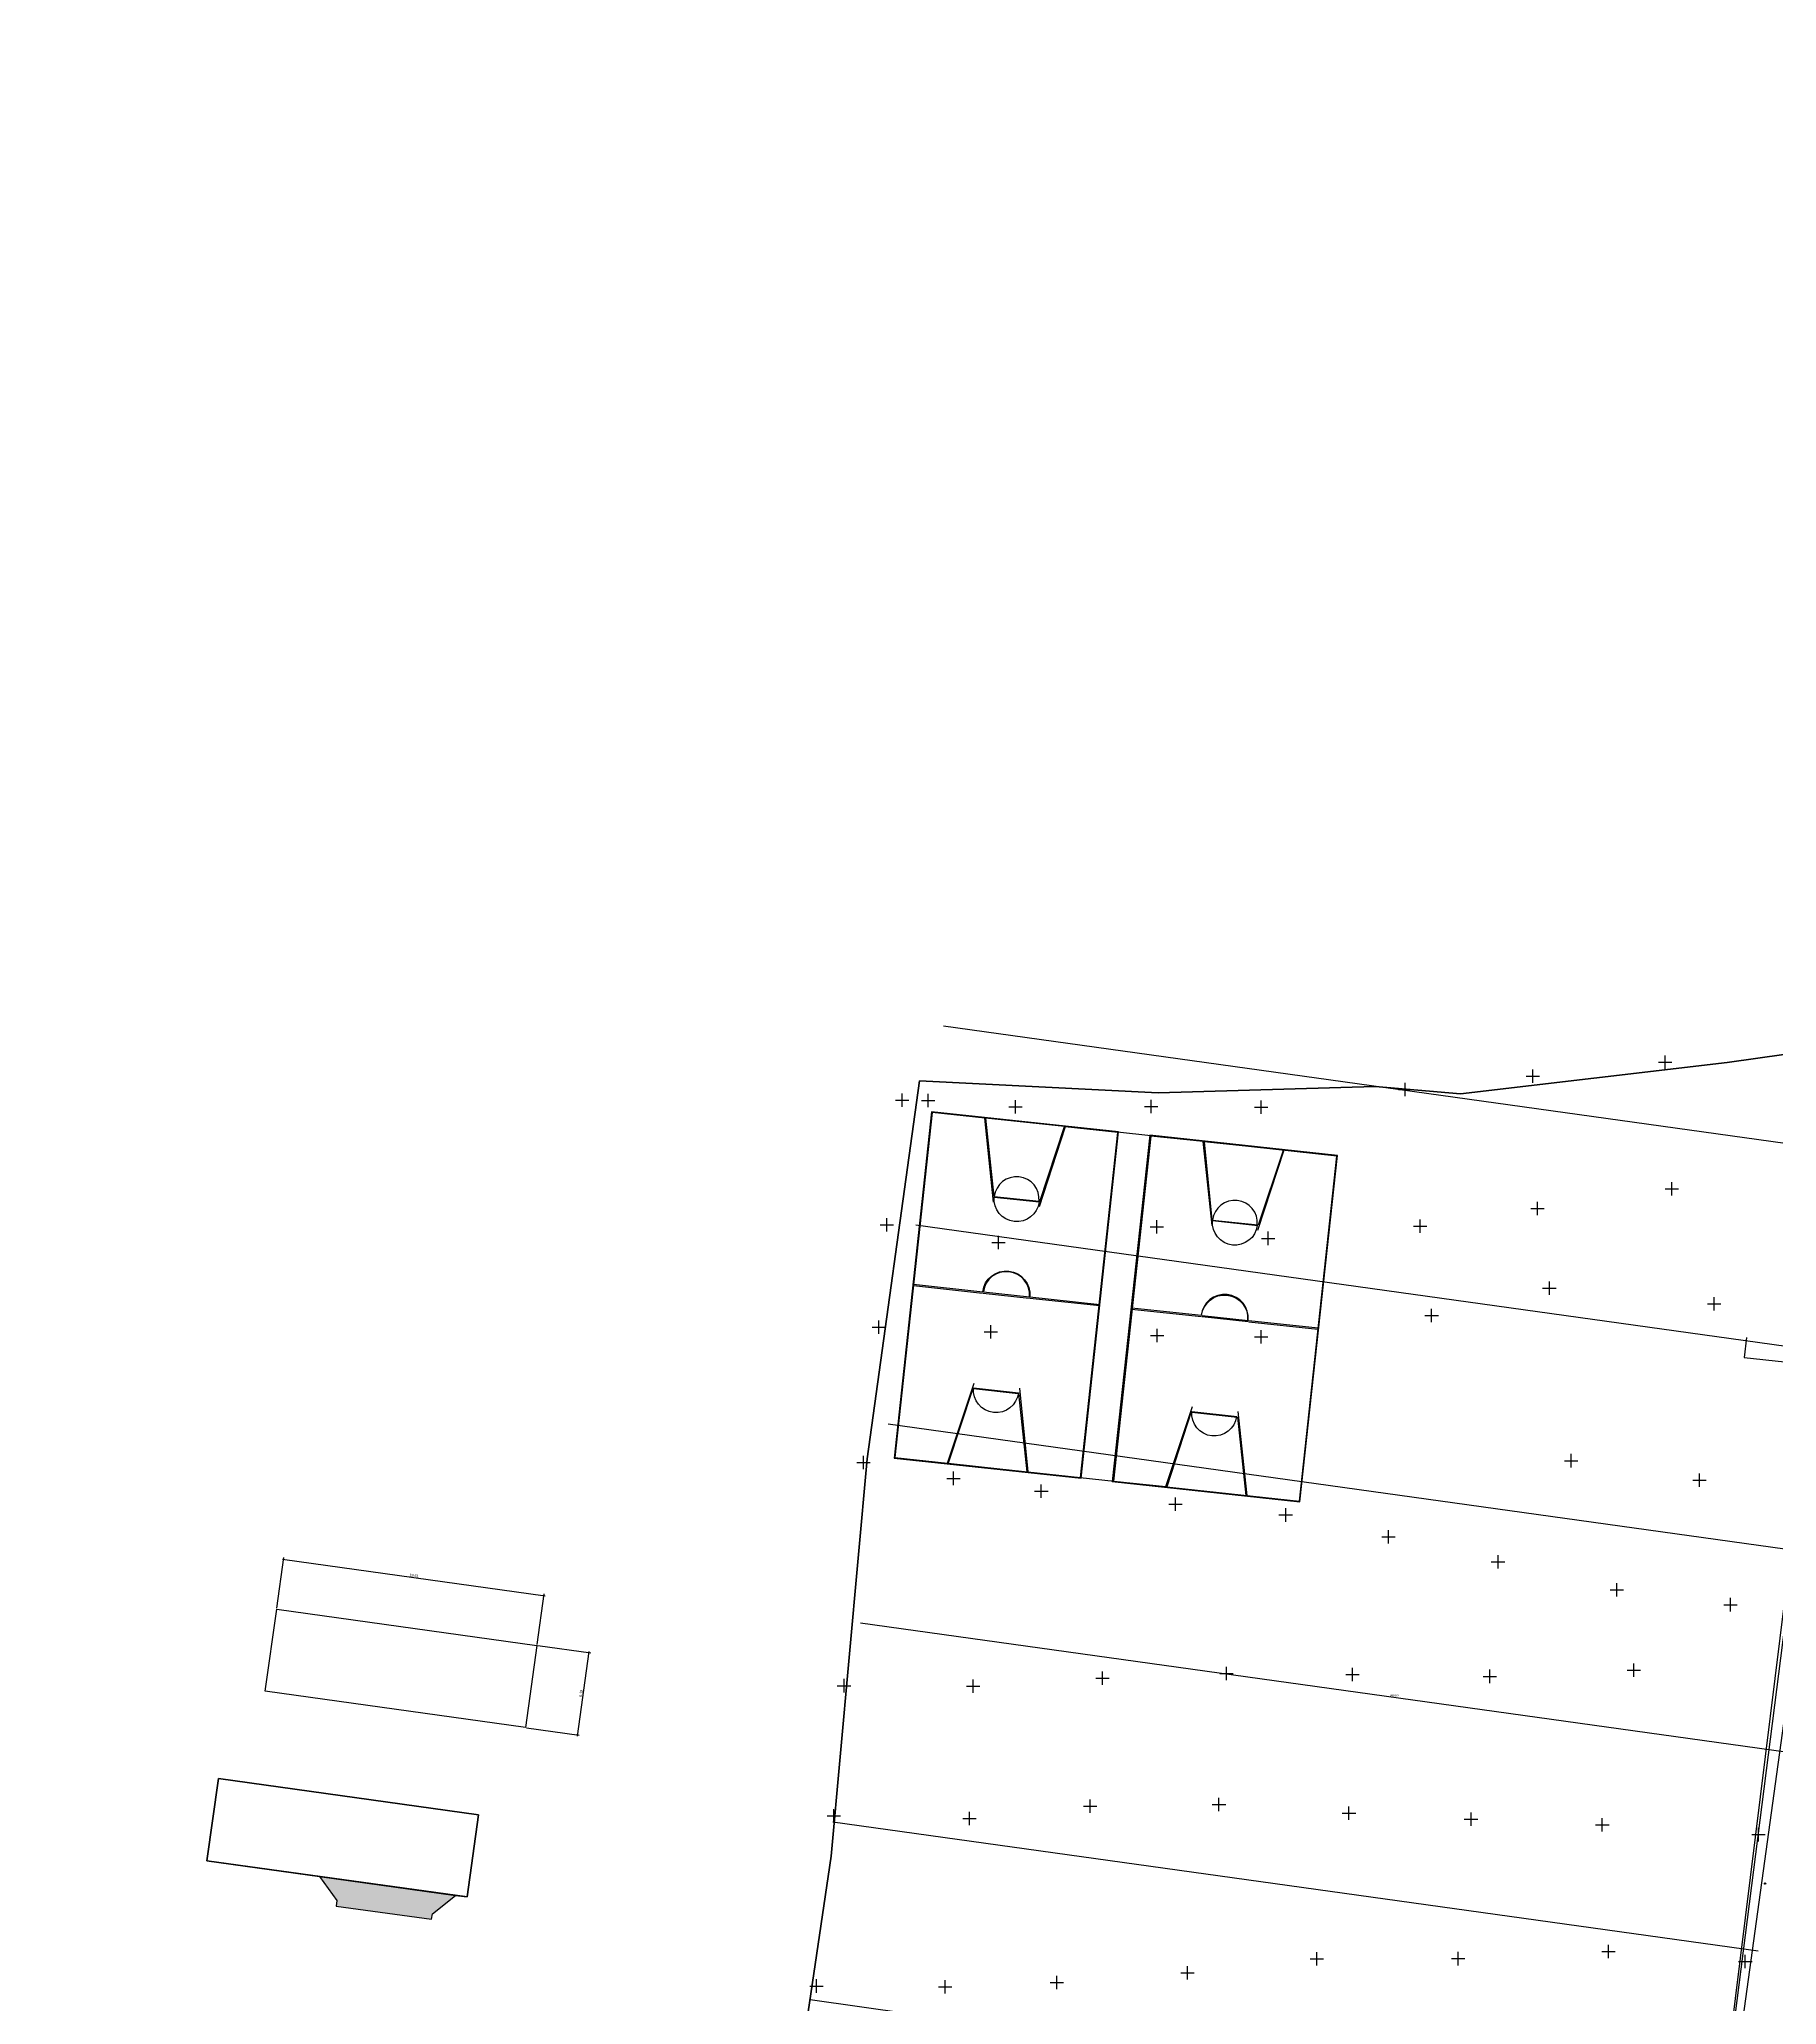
# Model space of a CAD drawing. Header units: metres. Extents: x -977055 to 805873, y -1033982 to 242021.
# Drawn here: x 734.1 to 863.8, y 1070.4 to 1217.1 of the extents above; entities that cross this region are included whole.
import ezdxf

# ---------------------------------------------------------------- set-up
doc = ezdxf.new("R2010")
doc.units = ezdxf.units.M
doc.header["$PDMODE"] = 32
doc.header["$PDSIZE"] = 1.5
for name, color, linetype in [('12-CONDICIONES EXISTENTES', 2, 'Continuous'), ('C-ROAD-PROF-TEXT', 11, 'Continuous'), ('PUNTOS V', 4, 'Continuous'), ('V-NODE', 1, 'Continuous')]:
    doc.layers.add(name, color=color, linetype=linetype)
doc.layers.add('PDF2_area escolar', color=7, linetype='Continuous', true_color=0x989898)
doc.layers.add('PDF_Geometry', color=7, linetype='Continuous', true_color=0x797979)
doc.layers.get('PDF2_area escolar').off()
doc.styles.add('CITY2', font='stylu.ttf', dxfattribs={"height": 0.2})
doc.styles.get("Standard").update_dxf_attribs({"font": 'arial.ttf'})
doc.dimstyles.new('COTAS2', dxfattribs={"dimtxt": 0.02, "dimasz": 0.1, "dimexe": 0.15, "dimexo": 0.08, "dimgap": 0.05, "dimtad": 1, "dimzin": 0, "dimdsep": 46, "dimtxsty": 'CITY2', "dimblk": 'ARCHTICK', "dimcen": 1, "dimdle": 0.1, "dimclrd": 1, "dimclre": 1, "dimclrt": 2, "dimadec": 0, "dimazin": 0, "dimtfac": 1, "dimtofl": 0, "dimtmove": 0, "dimatfit": 3, "dimldrblk": 'ARCHTICK', "dimfxl": 0.18, "dimtolj": 1, "dimtzin": 0, "dimarcsym": 0})

# ---------------------------------------------------------------- blocks, each defined once
blk = doc.blocks.new('base')
at = {"layer": 'PDF_Geometry', "lineweight": 25, "extrusion": (-0.000787417, 0.063364, 0.99799), "elevation": 0.03}
for points in [[(-314.36, -197.29), (-299.6, -195.68), (-292.74, -194.19), (-282.66, -192.11), (-274.48, -190.36), (-258.04, -185.15), (-248.03, -180.61), (-240.54, -177.71), (-228.64, -174.04), (-222.73, -172.71), (-217.38, -171.04), (-209.93, -169.25), (-202.16, -164.76), (-196.2, -160.28), (-195.07, -159.82), (-178.09, -157.46), (-154.3, -156.61), (-136.67, -154.61), (-124.44, -153.16), (-118.07, -151.47), (-100.79, -146.65), (-80.95, -140.97), (-73.38, -139.33), (-61.69, -135.82), (-40.5, -131.6), (-37.73, -130.87), (-17.66, -129.44), (1.31, -127.46), (21.09, -124.93), (41.01, -122.83), (47.38, -123.46), (63.59, -123.19), (81.4, -124.31), (85.64, -96.07), (88.7, -66.39), (92.81, -40.78), (97.16, -22.39), (100.6, -1.56), (102.48, 8.32), (109.69, 37.36), (117.53, 76.62), (126.22, 115.64), (131.51, 149.59), (134.68, 173.97), (136.92, 195.59), (139.96, 229.68), (141.56, 250.68), (142.61, 271.37), (143.25, 283.21), (147.07, 312.94), (152.58, 355.63), (153.55, 396.04), (150.87, 418.02), (151.78, 438.64), (150.96, 458.03), (151.78, 438.64), (150.87, 418.02), (153.55, 396.04), (152.58, 355.63), (147.07, 312.94), (143.25, 283.21), (142.61, 271.37), (141.56, 250.68), (139.96, 229.68), (136.92, 195.59), (134.68, 173.97), (131.51, 149.59), (126.22, 115.64), (117.53, 76.62), (109.69, 37.36), (102.48, 8.32), (100.6, -1.56), (97.16, -22.39), (92.81, -40.78), (88.7, -66.39), (85.64, -96.07), (81.4, -124.31), (63.59, -123.19), (47.38, -123.46), (41.01, -122.83), (21.09, -124.93), (1.31, -127.46), (-17.66, -129.44), (-37.73, -130.87), (-40.5, -131.6), (-61.69, -135.82), (-73.38, -139.33), (-80.95, -140.97), (-100.79, -146.65), (-118.07, -151.47), (-124.44, -153.16), (-136.67, -154.61), (-154.3, -156.61), (-178.09, -157.46), (-195.07, -159.82), (-196.2, -160.28), (-202.16, -164.76), (-209.93, -169.25), (-217.38, -171.04), (-222.73, -172.71), (-228.64, -174.04), (-240.54, -177.71), (-248.03, -180.61), (-258.04, -185.15), (-274.48, -190.36), (-282.66, -192.11), (-292.74, -194.19), (-299.6, -195.68), (-314.36, -197.29), (-312.18, -178.45), (-309.15, -157.9), (-306.88, -132.9), (-305.82, -118), (-298.64, -78.8), (-291.06, -45.08), (-282.25, -15.12), (-275.64, 10.47), (-270.32, 33.9), (-263.82, 63.16), (-258.15, 86.41), (-284.42, 123.89)], [(83.59, -96.15), (53.42, -92.52), (50.32, -118.29), (80.52, -121.98), (83.64, -96.11)], [(75.97, -115.17), (76.55, -121.46), (80.48, -121.93), (83.59, -96.15), (79.66, -95.68), (77.6, -101.64)], [(72.53, -115.17), (70.61, -120.74), (76.51, -121.45), (75.96, -115.59)], [(74.21, -101.23), (73.67, -94.95), (69.74, -94.48), (66.63, -120.26), (70.57, -120.73), (72.58, -114.76)], [(59.69, -113.21), (60.28, -119.49), (64.17, -119.96), (67.27, -94.18), (63.39, -93.72), (61.32, -99.68)], [(56.22, -113.21), (54.29, -118.77), (60.19, -119.48), (59.69, -113.63)], [(57.94, -99.27), (57.35, -92.99), (53.42, -92.52), (50.32, -118.29), (54.25, -118.77), (56.31, -112.8)], [(82.04, -108.99), (76.88, -108.37)], [(76.83, -108.37), (73.4, -107.95)], [(90.41, -55.7), (23.54, -45.33), (22.42, -46.17), (14.04, -106.09)], [(73.36, -107.95), (68.15, -107.32)], [(65.77, -107.03), (60.56, -106.41)], [(60.51, -106.4), (57.09, -105.99)], [(57.04, -105.98), (51.88, -105.36)], [(57.03, -106.07), (51.86, -105.45)], [(19.91, -104.34), (20.09, -102.83), (11.77, -101.83)], [(77.69, -101.24), (79.61, -95.67), (73.72, -94.96), (74.26, -100.82)], [(77.64, -101.23), (74.31, -100.83)], [(61.42, -99.28), (63.3, -93.7), (57.4, -92.99), (57.95, -98.86)], [(61.37, -99.27), (57.99, -98.86)]]:
    blk.add_lwpolyline(points, dxfattribs=at)
for points in [[(83.64, -96.11), (69.7, -94.43), (66.58, -120.3), (80.52, -121.98)], [(67.37, -94.15), (53.38, -92.46), (50.27, -118.33), (64.25, -120.02)]]:
    blk.add_lwpolyline(points, close=True, dxfattribs=at)
for points in [[(75.92, -115.58), (72.58, -115.18, 0.985257)], [(75.92, -115.54), (72.58, -115.13, -0.985257)], [(76.82, -108.46), (73.39, -108.04, 0.985629)], [(77.64, -101.28), (74.3, -100.87, -0.985257)]]:
    blk.add_lwpolyline(points, format="xyb", close=True, dxfattribs=at)
for points in [[(56.31, -113.22, 0.985257), (59.64, -113.62), (56.26, -113.21)], [(56.31, -113.17, -0.985257), (59.65, -113.58), (56.27, -113.17)], [(82.03, -109.09), (76.87, -108.46, -0.986001), (73.35, -108.04), (68.14, -107.41)], [(65.76, -107.12), (60.55, -106.5, -0.985629), (57.12, -106.09)], [(60.5, -106.49), (57.07, -106.08, 0.986001), (60.59, -106.5)], [(58.03, -98.91, -0.985257), (61.37, -99.32), (57.99, -98.91)]]:
    blk.add_lwpolyline(points, format="xyb", dxfattribs=at)
blk = doc.blocks.new('_ArchTick')
at = {"color": 0, "linetype": 'ByBlock', "const_width": 0.15}
blk.add_lwpolyline([(-0.5, -0.5), (0.5, 0.5)], dxfattribs=at)
blk = doc.blocks.new('*D4921')
at = {"color": 1, "linetype": 'Continuous', "lineweight": -2, "transparency": 16777216}
for p, q in [((751.84, 1100.01), (752.37, 1103.79)), ((771.26, 1097.3), (771.79, 1101.08))]:
    blk.add_line(p, q, dxfattribs=at)
at = {"color": 1, "lineweight": -2, "transparency": 16777216}
blk.add_line((752.25, 1103.66), (771.87, 1100.92), dxfattribs=at)
at = {"layer": 'Defpoints', "color": 0, "transparency": 16777216}
for p in [(771.77, 1100.93), (751.83, 1099.94, 1994.84), (771.25, 1097.22, 1994.84)]:
    blk.add_point(p, dxfattribs=at)
at = {"color": 1, "lineweight": -2, "transparency": 16777216, "xscale": 0.1, "yscale": 0.1, "zscale": 0.1}
for p, rotation in [((752.35, 1103.64), 172.0547598265291), ((771.77, 1100.93), 352.0547598265291)]:
    blk.add_blockref('_ArchTick', p, dxfattribs=dict(at, rotation=rotation))
at = {"color": 2, "transparency": 16777216, "insert": (762.08, 1102.44), "char_height": 0.2, "attachment_point": 5, "rotation": 352.0548, "style": 'CITY2'}
blk.add_mtext('\\A1;19.61', dxfattribs=at)
blk = doc.blocks.new('*D4922')
at = {"color": 1, "linetype": 'Continuous', "lineweight": -2, "transparency": 16777216}
for p, q in [((771.33, 1097.21), (775.27, 1096.66)), ((770.47, 1091.08), (774.41, 1090.53))]:
    blk.add_line(p, q, dxfattribs=at)
at = {"color": 1, "lineweight": -2, "transparency": 16777216}
blk.add_line((775.13, 1096.78), (774.25, 1090.45), dxfattribs=at)
at = {"layer": 'Defpoints', "color": 0, "transparency": 16777216}
for p in [(771.25, 1097.22, 1994.84), (770.39, 1091.09, 1994.84), (774.26, 1090.55)]:
    blk.add_point(p, dxfattribs=at)
at = {"color": 1, "lineweight": -2, "transparency": 16777216, "xscale": 0.1, "yscale": 0.1, "zscale": 0.1}
for p, rotation in [((775.12, 1096.68), 82.05475982652912), ((774.26, 1090.55), 262.0547598265291)]:
    blk.add_blockref('_ArchTick', p, dxfattribs=dict(at, rotation=rotation))
at = {"color": 2, "transparency": 16777216, "insert": (774.54, 1093.64), "char_height": 0.2, "attachment_point": 5, "rotation": 82.0548, "style": 'CITY2'}
blk.add_mtext('\\A1;6.19', dxfattribs=at)
blk = doc.blocks.new('*U5308')
at = {"color": 0, "linetype": 'ByBlock', "lineweight": -2, "transparency": 16777216}
for p, q in [((-1, 0), (1, 0)), ((0, -1), (0, 1))]:
    blk.add_line(p, q, dxfattribs=at)
blk = doc.blocks.new('*U5317', base_point=(855.465, 1140.751, 993.19))
at = {"layer": 'V-NODE', "color": 2, "lineweight": -2, "xscale": 0.5, "yscale": 0.5, "zscale": 0.5}
blk.add_blockref('*U5308', (855.465, 1140.751, 993.19), dxfattribs=at)
blk = doc.blocks.new('*U5320', base_point=(845.596, 1139.709, 992.478))
at = {"layer": 'V-NODE', "color": 2, "lineweight": -2, "xscale": 0.5, "yscale": 0.5, "zscale": 0.5}
blk.add_blockref('*U5308', (845.596, 1139.709, 992.478), dxfattribs=at)
blk = doc.blocks.new('*U5323', base_point=(836.061, 1138.713, 991.308))
at = {"layer": 'V-NODE', "color": 2, "lineweight": -2, "xscale": 0.5, "yscale": 0.5, "zscale": 0.5}
blk.add_blockref('*U5308', (836.061, 1138.713, 991.308), dxfattribs=at)
blk = doc.blocks.new('*U5326', base_point=(825.32, 1137.405, 990.485))
at = {"layer": 'V-NODE', "color": 2, "lineweight": -2, "xscale": 0.5, "yscale": 0.5, "zscale": 0.5}
blk.add_blockref('*U5308', (825.32, 1137.405, 990.485), dxfattribs=at)
blk = doc.blocks.new('*U5329', base_point=(817.098, 1137.446, 989.402))
at = {"layer": 'V-NODE', "color": 2, "lineweight": -2, "xscale": 0.5, "yscale": 0.5, "zscale": 0.5}
blk.add_blockref('*U5308', (817.098, 1137.446, 989.402), dxfattribs=at)
blk = doc.blocks.new('*U5332', base_point=(806.986, 1137.43, 989.15))
at = {"layer": 'V-NODE', "color": 2, "lineweight": -2, "xscale": 0.5, "yscale": 0.5, "zscale": 0.5}
blk.add_blockref('*U5308', (806.986, 1137.43, 989.15), dxfattribs=at)
blk = doc.blocks.new('*U5335', base_point=(800.453, 1137.909, 989.197))
at = {"layer": 'V-NODE', "color": 2, "lineweight": -2, "xscale": 0.5, "yscale": 0.5, "zscale": 0.5}
blk.add_blockref('*U5308', (800.453, 1137.909, 989.197), dxfattribs=at)
blk = doc.blocks.new('*U5338', base_point=(798.514, 1137.928, 988.776))
at = {"layer": 'V-NODE', "color": 2, "lineweight": -2, "xscale": 0.5, "yscale": 0.5, "zscale": 0.5}
blk.add_blockref('*U5308', (798.514, 1137.928, 988.776), dxfattribs=at)
blk = doc.blocks.new('*U5341', base_point=(797.37, 1128.625, 990.105))
at = {"layer": 'V-NODE', "color": 2, "lineweight": -2, "xscale": 0.5, "yscale": 0.5, "zscale": 0.5}
blk.add_blockref('*U5308', (797.37, 1128.625, 990.105), dxfattribs=at)
blk = doc.blocks.new('*U5344', base_point=(805.716, 1127.293, 990.865))
at = {"layer": 'V-NODE', "color": 2, "lineweight": -2, "xscale": 0.5, "yscale": 0.5, "zscale": 0.5}
blk.add_blockref('*U5308', (805.716, 1127.293, 990.865), dxfattribs=at)
blk = doc.blocks.new('*U5347', base_point=(817.534, 1128.479, 990.959))
at = {"layer": 'V-NODE', "color": 2, "lineweight": -2, "xscale": 0.5, "yscale": 0.5, "zscale": 0.5}
blk.add_blockref('*U5308', (817.534, 1128.479, 990.959), dxfattribs=at)
blk = doc.blocks.new('*U5350', base_point=(825.842, 1127.61, 991.548))
at = {"layer": 'V-NODE', "color": 2, "lineweight": -2, "xscale": 0.5, "yscale": 0.5, "zscale": 0.5}
blk.add_blockref('*U5308', (825.842, 1127.61, 991.548), dxfattribs=at)
blk = doc.blocks.new('*U5353', base_point=(837.19, 1128.519, 992.362))
at = {"layer": 'V-NODE', "color": 2, "lineweight": -2, "xscale": 0.5, "yscale": 0.5, "zscale": 0.5}
blk.add_blockref('*U5308', (837.19, 1128.519, 992.362), dxfattribs=at)
blk = doc.blocks.new('*U5356', base_point=(845.948, 1129.845, 993.042))
at = {"layer": 'V-NODE', "color": 2, "lineweight": -2, "xscale": 0.5, "yscale": 0.5, "zscale": 0.5}
blk.add_blockref('*U5308', (845.948, 1129.845, 993.042), dxfattribs=at)
blk = doc.blocks.new('*U5359', base_point=(855.963, 1131.311, 993.716))
at = {"layer": 'V-NODE', "color": 2, "lineweight": -2, "xscale": 0.5, "yscale": 0.5, "zscale": 0.5}
blk.add_blockref('*U5308', (855.963, 1131.311, 993.716), dxfattribs=at)
blk = doc.blocks.new('*U5371', base_point=(859.133, 1122.715, 994.263))
at = {"layer": 'V-NODE', "color": 2, "lineweight": -2, "xscale": 0.5, "yscale": 0.5, "zscale": 0.5}
blk.add_blockref('*U5308', (859.133, 1122.715, 994.263), dxfattribs=at)
blk = doc.blocks.new('*U5374', base_point=(846.827, 1123.895, 993.544))
at = {"layer": 'V-NODE', "color": 2, "lineweight": -2, "xscale": 0.5, "yscale": 0.5, "zscale": 0.5}
blk.add_blockref('*U5308', (846.827, 1123.895, 993.544), dxfattribs=at)
blk = doc.blocks.new('*U5377', base_point=(838.042, 1121.847, 993.064))
at = {"layer": 'V-NODE', "color": 2, "lineweight": -2, "xscale": 0.5, "yscale": 0.5, "zscale": 0.5}
blk.add_blockref('*U5308', (838.042, 1121.847, 993.064), dxfattribs=at)
blk = doc.blocks.new('*U5380', base_point=(825.322, 1120.256, 992.47))
at = {"layer": 'V-NODE', "color": 2, "lineweight": -2, "xscale": 0.5, "yscale": 0.5, "zscale": 0.5}
blk.add_blockref('*U5308', (825.322, 1120.256, 992.47), dxfattribs=at)
blk = doc.blocks.new('*U5383', base_point=(817.551, 1120.361, 991.963))
at = {"layer": 'V-NODE', "color": 2, "lineweight": -2, "xscale": 0.5, "yscale": 0.5, "zscale": 0.5}
blk.add_blockref('*U5308', (817.551, 1120.361, 991.963), dxfattribs=at)
blk = doc.blocks.new('*U5386', base_point=(805.138, 1120.636, 991.477))
at = {"layer": 'V-NODE', "color": 2, "lineweight": -2, "xscale": 0.5, "yscale": 0.5, "zscale": 0.5}
blk.add_blockref('*U5308', (805.138, 1120.636, 991.477), dxfattribs=at)
blk = doc.blocks.new('*U5389', base_point=(796.768, 1120.972, 991.076))
at = {"layer": 'V-NODE', "color": 2, "lineweight": -2, "xscale": 0.5, "yscale": 0.5, "zscale": 0.5}
blk.add_blockref('*U5308', (796.768, 1120.972, 991.076), dxfattribs=at)
blk = doc.blocks.new('*U5392', base_point=(795.624, 1110.869, 992.081))
at = {"layer": 'V-NODE', "color": 2, "lineweight": -2, "xscale": 0.5, "yscale": 0.5, "zscale": 0.5}
blk.add_blockref('*U5308', (795.624, 1110.869, 992.081), dxfattribs=at)
blk = doc.blocks.new('*U5395', base_point=(802.346, 1109.695, 992.741))
at = {"layer": 'V-NODE', "color": 2, "lineweight": -2, "xscale": 0.5, "yscale": 0.5, "zscale": 0.5}
blk.add_blockref('*U5308', (802.346, 1109.695, 992.741), dxfattribs=at)
blk = doc.blocks.new('*U5398', base_point=(808.904, 1108.744, 993.068))
at = {"layer": 'V-NODE', "color": 2, "lineweight": -2, "xscale": 0.5, "yscale": 0.5, "zscale": 0.5}
blk.add_blockref('*U5308', (808.904, 1108.744, 993.068), dxfattribs=at)
blk = doc.blocks.new('*U5401', base_point=(818.913, 1107.771, 993.698))
at = {"layer": 'V-NODE', "color": 2, "lineweight": -2, "xscale": 0.5, "yscale": 0.5, "zscale": 0.5}
blk.add_blockref('*U5308', (818.913, 1107.771, 993.698), dxfattribs=at)
blk = doc.blocks.new('*U5404', base_point=(827.145, 1106.959, 994.118))
at = {"layer": 'V-NODE', "color": 2, "lineweight": -2, "xscale": 0.5, "yscale": 0.5, "zscale": 0.5}
blk.add_blockref('*U5308', (827.145, 1106.959, 994.118), dxfattribs=at)
blk = doc.blocks.new('*U5407', base_point=(834.825, 1105.331, 994.52))
at = {"layer": 'V-NODE', "color": 2, "lineweight": -2, "xscale": 0.5, "yscale": 0.5, "zscale": 0.5}
blk.add_blockref('*U5308', (834.825, 1105.331, 994.52), dxfattribs=at)
blk = doc.blocks.new('*U5410', base_point=(842.996, 1103.456, 994.919))
at = {"layer": 'V-NODE', "color": 2, "lineweight": -2, "xscale": 0.5, "yscale": 0.5, "zscale": 0.5}
blk.add_blockref('*U5308', (842.996, 1103.456, 994.919), dxfattribs=at)
blk = doc.blocks.new('*U5413', base_point=(851.875, 1101.371, 995.393))
at = {"layer": 'V-NODE', "color": 2, "lineweight": -2, "xscale": 0.5, "yscale": 0.5, "zscale": 0.5}
blk.add_blockref('*U5308', (851.875, 1101.371, 995.393), dxfattribs=at)
blk = doc.blocks.new('*U5416', base_point=(860.341, 1100.262, 995.595))
at = {"layer": 'V-NODE', "color": 2, "lineweight": -2, "xscale": 0.5, "yscale": 0.5, "zscale": 0.5}
blk.add_blockref('*U5308', (860.341, 1100.262, 995.595), dxfattribs=at)
blk = doc.blocks.new('*U5425', base_point=(858.036, 1109.55, 995.18))
at = {"layer": 'V-NODE', "color": 2, "lineweight": -2, "xscale": 0.5, "yscale": 0.5, "zscale": 0.5}
blk.add_blockref('*U5308', (858.036, 1109.55, 995.18), dxfattribs=at)
blk = doc.blocks.new('*U5428', base_point=(848.447, 1111.012, 994.644))
at = {"layer": 'V-NODE', "color": 2, "lineweight": -2, "xscale": 0.5, "yscale": 0.5, "zscale": 0.5}
blk.add_blockref('*U5308', (848.447, 1111.012, 994.644), dxfattribs=at)
blk = doc.blocks.new('*U5434', base_point=(853.136, 1095.368, 995.793))
at = {"layer": 'V-NODE', "color": 2, "lineweight": -2, "xscale": 0.5, "yscale": 0.5, "zscale": 0.5}
blk.add_blockref('*U5308', (853.136, 1095.368, 995.793), dxfattribs=at)
blk = doc.blocks.new('*U5437', base_point=(842.383, 1094.912, 995.538))
at = {"layer": 'V-NODE', "color": 2, "lineweight": -2, "xscale": 0.5, "yscale": 0.5, "zscale": 0.5}
blk.add_blockref('*U5308', (842.383, 1094.912, 995.538), dxfattribs=at)
blk = doc.blocks.new('*U5440', base_point=(832.131, 1095.06, 995.164))
at = {"layer": 'V-NODE', "color": 2, "lineweight": -2, "xscale": 0.5, "yscale": 0.5, "zscale": 0.5}
blk.add_blockref('*U5308', (832.131, 1095.06, 995.164), dxfattribs=at)
blk = doc.blocks.new('*U5443', base_point=(822.727, 1095.129, 994.945))
at = {"layer": 'V-NODE', "color": 2, "lineweight": -2, "xscale": 0.5, "yscale": 0.5, "zscale": 0.5}
blk.add_blockref('*U5308', (822.727, 1095.129, 994.945), dxfattribs=at)
blk = doc.blocks.new('*U5446', base_point=(813.468, 1094.772, 994.694))
at = {"layer": 'V-NODE', "color": 2, "lineweight": -2, "xscale": 0.5, "yscale": 0.5, "zscale": 0.5}
blk.add_blockref('*U5308', (813.468, 1094.772, 994.694), dxfattribs=at)
blk = doc.blocks.new('*U5449', base_point=(803.817, 1094.182, 994.389))
at = {"layer": 'V-NODE', "color": 2, "lineweight": -2, "xscale": 0.5, "yscale": 0.5, "zscale": 0.5}
blk.add_blockref('*U5308', (803.817, 1094.182, 994.389), dxfattribs=at)
blk = doc.blocks.new('*U5452', base_point=(794.176, 1094.216, 993.794))
at = {"layer": 'V-NODE', "color": 2, "lineweight": -2, "xscale": 0.5, "yscale": 0.5, "zscale": 0.5}
blk.add_blockref('*U5308', (794.176, 1094.216, 993.794), dxfattribs=at)
blk = doc.blocks.new('*U5455', base_point=(793.41, 1084.508, 994.51))
at = {"layer": 'V-NODE', "color": 2, "lineweight": -2, "xscale": 0.5, "yscale": 0.5, "zscale": 0.5}
blk.add_blockref('*U5308', (793.41, 1084.508, 994.51), dxfattribs=at)
blk = doc.blocks.new('*U5458', base_point=(803.537, 1084.298, 995.331))
at = {"layer": 'V-NODE', "color": 2, "lineweight": -2, "xscale": 0.5, "yscale": 0.5, "zscale": 0.5}
blk.add_blockref('*U5308', (803.537, 1084.298, 995.331), dxfattribs=at)
blk = doc.blocks.new('*U5461', base_point=(812.545, 1085.213, 995.411))
at = {"layer": 'V-NODE', "color": 2, "lineweight": -2, "xscale": 0.5, "yscale": 0.5, "zscale": 0.5}
blk.add_blockref('*U5308', (812.545, 1085.213, 995.411), dxfattribs=at)
blk = doc.blocks.new('*U5464', base_point=(822.166, 1085.348, 995.573))
at = {"layer": 'V-NODE', "color": 2, "lineweight": -2, "xscale": 0.5, "yscale": 0.5, "zscale": 0.5}
blk.add_blockref('*U5308', (822.166, 1085.348, 995.573), dxfattribs=at)
blk = doc.blocks.new('*U5467', base_point=(831.87, 1084.7, 995.86))
at = {"layer": 'V-NODE', "color": 2, "lineweight": -2, "xscale": 0.5, "yscale": 0.5, "zscale": 0.5}
blk.add_blockref('*U5308', (831.87, 1084.7, 995.86), dxfattribs=at)
blk = doc.blocks.new('*U5470', base_point=(840.979, 1084.245, 996.078))
at = {"layer": 'V-NODE', "color": 2, "lineweight": -2, "xscale": 0.5, "yscale": 0.5, "zscale": 0.5}
blk.add_blockref('*U5308', (840.979, 1084.245, 996.078), dxfattribs=at)
blk = doc.blocks.new('*U5473', base_point=(850.782, 1083.82, 996.206))
at = {"layer": 'V-NODE', "color": 2, "lineweight": -2, "xscale": 0.5, "yscale": 0.5, "zscale": 0.5}
blk.add_blockref('*U5308', (850.782, 1083.82, 996.206), dxfattribs=at)
blk = doc.blocks.new('*U5476', base_point=(862.446, 1083.095, 996.315))
at = {"layer": 'V-NODE', "color": 2, "lineweight": -2, "xscale": 0.5, "yscale": 0.5, "zscale": 0.5}
blk.add_blockref('*U5308', (862.446, 1083.095, 996.315), dxfattribs=at)
blk = doc.blocks.new('*U5479', base_point=(861.457, 1073.621, 996.778))
at = {"layer": 'V-NODE', "color": 2, "lineweight": -2, "xscale": 0.5, "yscale": 0.5, "zscale": 0.5}
blk.add_blockref('*U5308', (861.457, 1073.621, 996.778), dxfattribs=at)
blk = doc.blocks.new('*U5482', base_point=(851.244, 1074.367, 996.776))
at = {"layer": 'V-NODE', "color": 2, "lineweight": -2, "xscale": 0.5, "yscale": 0.5, "zscale": 0.5}
blk.add_blockref('*U5308', (851.244, 1074.367, 996.776), dxfattribs=at)
blk = doc.blocks.new('*U5485', base_point=(840.013, 1073.838, 996.66))
at = {"layer": 'V-NODE', "color": 2, "lineweight": -2, "xscale": 0.5, "yscale": 0.5, "zscale": 0.5}
blk.add_blockref('*U5308', (840.013, 1073.838, 996.66), dxfattribs=at)
blk = doc.blocks.new('*U5488', base_point=(829.478, 1073.822, 996.502))
at = {"layer": 'V-NODE', "color": 2, "lineweight": -2, "xscale": 0.5, "yscale": 0.5, "zscale": 0.5}
blk.add_blockref('*U5308', (829.478, 1073.822, 996.502), dxfattribs=at)
blk = doc.blocks.new('*U5491', base_point=(819.823, 1072.778, 996.258))
at = {"layer": 'V-NODE', "color": 2, "lineweight": -2, "xscale": 0.5, "yscale": 0.5, "zscale": 0.5}
blk.add_blockref('*U5308', (819.823, 1072.778, 996.258), dxfattribs=at)
blk = doc.blocks.new('*U5494', base_point=(810.068, 1072.055, 996.186))
at = {"layer": 'V-NODE', "color": 2, "lineweight": -2, "xscale": 0.5, "yscale": 0.5, "zscale": 0.5}
blk.add_blockref('*U5308', (810.068, 1072.055, 996.186), dxfattribs=at)
blk = doc.blocks.new('*U5497', base_point=(801.733, 1071.731, 996.075))
at = {"layer": 'V-NODE', "color": 2, "lineweight": -2, "xscale": 0.5, "yscale": 0.5, "zscale": 0.5}
blk.add_blockref('*U5308', (801.733, 1071.731, 996.075), dxfattribs=at)
blk = doc.blocks.new('*U5500', base_point=(792.115, 1071.796, 995.684))
at = {"layer": 'V-NODE', "color": 2, "lineweight": -2, "xscale": 0.5, "yscale": 0.5, "zscale": 0.5}
blk.add_blockref('*U5308', (792.115, 1071.796, 995.684), dxfattribs=at)

msp = doc.modelspace()

# ---------------------------------------------------------------- hatches: boundary and pattern name
h = msp.add_hatch(color=1)
h.dxf.hatch_style = 1
h.paths.add_polyline_path([(755.0215, 1079.97625), (756.31194, 1078.16883), (756.25579, 1077.76462), (763.3873, 1076.77391), (763.45304, 1077.17706), (765.17769, 1078.56148)])

# ---------------------------------------------------------------- linework, layer by layer
at = {"color": 1}
for points, elevation in [([(826.85026, 767.27004), (874.73821, 1114.15611), (868.36224, 1120.78784), (818.82259, 761.82294), (826.85026, 767.27004)], 2022.29234), ([(751.82919, 1099.93508), (771.24948, 1097.22466), (770.39319, 1091.08923), (750.97379, 1093.79437), (751.82919, 1099.93508)], 1994.838), ([(756.25579, 1077.76462), (763.3873, 1076.77391), (763.45304, 1077.17706), (765.17769, 1078.56148), (766.03741, 1078.44172), (766.89441, 1084.58221), (747.47341, 1087.28757), (746.61801, 1081.14686), (755.0215, 1079.97625), (756.31194, 1078.16883), (756.25579, 1077.76462)], 997.419), ([(747.47341, 1087.28757), (766.89371, 1084.57715), (766.03741, 1078.44172), (746.61801, 1081.14686), (747.47341, 1087.28757)], 997.419), ([(755.0215, 1079.97625), (765.17769, 1078.56148)], 997.419)]:
    msp.add_lwpolyline(points, dxfattribs=dict(at, elevation=elevation))
at = {"layer": '12-CONDICIONES EXISTENTES', "color": 1, "linetype": 'Continuous', "elevation": 997.203}
for points in [[(801.6119, 1143.47861), (870.68765, 1133.8563)], [(799.54237, 1128.62206), (868.61812, 1118.99975)], [(797.47284, 1113.76551), (866.54859, 1104.1432)], [(795.40331, 1098.90896), (864.47906, 1089.28665)], [(793.33378, 1084.05241), (862.40953, 1074.4301)]]:
    msp.add_lwpolyline(points, dxfattribs=at)
at = {"layer": '12-CONDICIONES EXISTENTES', "color": 1}
msp.add_circle((862.93089, 1079.43707, 996.877), 0.05, dxfattribs=at)
at = {"layer": 'PUNTOS V', "elevation": 997.399}
msp.add_lwpolyline([(859.596, 1061.824), (867.052, 1121.861)], dxfattribs=at)

# ---------------------------------------------------------------- block references
at = {"layer": 'PDF2_area escolar'}
msp.add_blockref('base', (882.736, 1016.336, 999.038), dxfattribs=at)
at = {"layer": 'V-NODE'}
for name, p in [('*U5320', (845.596, 1139.709, 992.478)), ('*U5317', (855.465, 1140.751, 993.19)), ('*U5323', (836.061, 1138.713, 991.308)), ('*U5338', (798.514, 1137.928, 988.776)), ('*U5335', (800.453, 1137.909, 989.197)), ('*U5332', (806.986, 1137.43, 989.15)), ('*U5329', (817.098, 1137.446, 989.402)), ('*U5326', (825.32, 1137.405, 990.485)), ('*U5359', (855.963, 1131.311, 993.716)), ('*U5356', (845.948, 1129.845, 993.042)), ('*U5341', (797.37, 1128.625, 990.105)), ('*U5347', (817.534, 1128.479, 990.959)), ('*U5353', (837.19, 1128.519, 992.362)), ('*U5344', (805.716, 1127.293, 990.865)), ('*U5350', (825.842, 1127.61, 991.548)), ('*U5374', (846.827, 1123.895, 993.544)), ('*U5371', (859.133, 1122.715, 994.263)), ('*U5389', (796.768, 1120.972, 991.076)), ('*U5386', (805.138, 1120.636, 991.477)), ('*U5377', (838.042, 1121.847, 993.064)), ('*U5383', (817.551, 1120.361, 991.963)), ('*U5380', (825.322, 1120.256, 992.47)), ('*U5392', (795.624, 1110.869, 992.081)), ('*U5428', (848.447, 1111.012, 994.644)), ('*U5395', (802.346, 1109.695, 992.741)), ('*U5398', (808.904, 1108.744, 993.068)), ('*U5425', (858.036, 1109.55, 995.18)), ('*U5401', (818.913, 1107.771, 993.698)), ('*U5404', (827.145, 1106.959, 994.118)), ('*U5407', (834.825, 1105.331, 994.52)), ('*U5410', (842.996, 1103.456, 994.919)), ('*U5413', (851.875, 1101.371, 995.393)), ('*U5416', (860.341, 1100.262, 995.595)), ('*U5452', (794.176, 1094.216, 993.794)), ('*U5449', (803.817, 1094.182, 994.389)), ('*U5446', (813.468, 1094.772, 994.694)), ('*U5443', (822.727, 1095.129, 994.945)), ('*U5440', (832.131, 1095.06, 995.164)), ('*U5437', (842.383, 1094.912, 995.538)), ('*U5434', (853.136, 1095.368, 995.793)), ('*U5464', (822.166, 1085.348, 995.573)), ('*U5455', (793.41, 1084.508, 994.51)), ('*U5458', (803.537, 1084.298, 995.331)), ('*U5461', (812.545, 1085.213, 995.411)), ('*U5467', (831.87, 1084.7, 995.856)), ('*U5470', (840.979, 1084.245, 996.078)), ('*U5473', (850.782, 1083.82, 996.206)), ('*U5476', (862.446, 1083.095, 996.315)), ('*U5488', (829.478, 1073.822, 996.502)), ('*U5485', (840.013, 1073.838, 996.66)), ('*U5482', (851.244, 1074.367, 996.776)), ('*U5479', (861.457, 1073.621, 996.778)), ('*U5494', (810.068, 1072.055, 996.186)), ('*U5491', (819.823, 1072.778, 996.258)), ('*U5500', (792.115, 1071.796, 995.684)), ('*U5497', (801.733, 1071.731, 996.075))]:
    msp.add_blockref(name, p, dxfattribs=at)

# ---------------------------------------------------------------- texts
at = {"layer": 'C-ROAD-PROF-TEXT', "color": 11, "linetype": 'Continuous', "lineweight": -3, "insert": (835.25971, 1093.40362, 1994.08), "char_height": 0.15, "attachment_point": 8, "rotation": 0.5711077}
msp.add_mtext('{\\C2;996,60}', dxfattribs=at)

# ---------------------------------------------------------------- dimensions: what is measured, and where the dimension line sits
at = {"color": 1}
for p1, p2, distance, picture, middle in [((751.82919, 1099.93508, 1994.838), (771.24948, 1097.22466, 1994.838), 3.74248, '*D4921', (762.0779, 1102.43868)), ((771.24948, 1097.22466, 1994.838), (770.39319, 1091.08923, 1994.838), 3.90777, '*D4922', (774.53934, 1093.63804))]:
    dim = msp.add_aligned_dim(p1=p1, p2=p2, distance=distance, dimstyle='COTAS2', dxfattribs=at)
    dim.commit()
    dim.dimension.update_dxf_attribs({"geometry": picture, "text_midpoint": middle})

doc.saveas('drawing.dxf')
